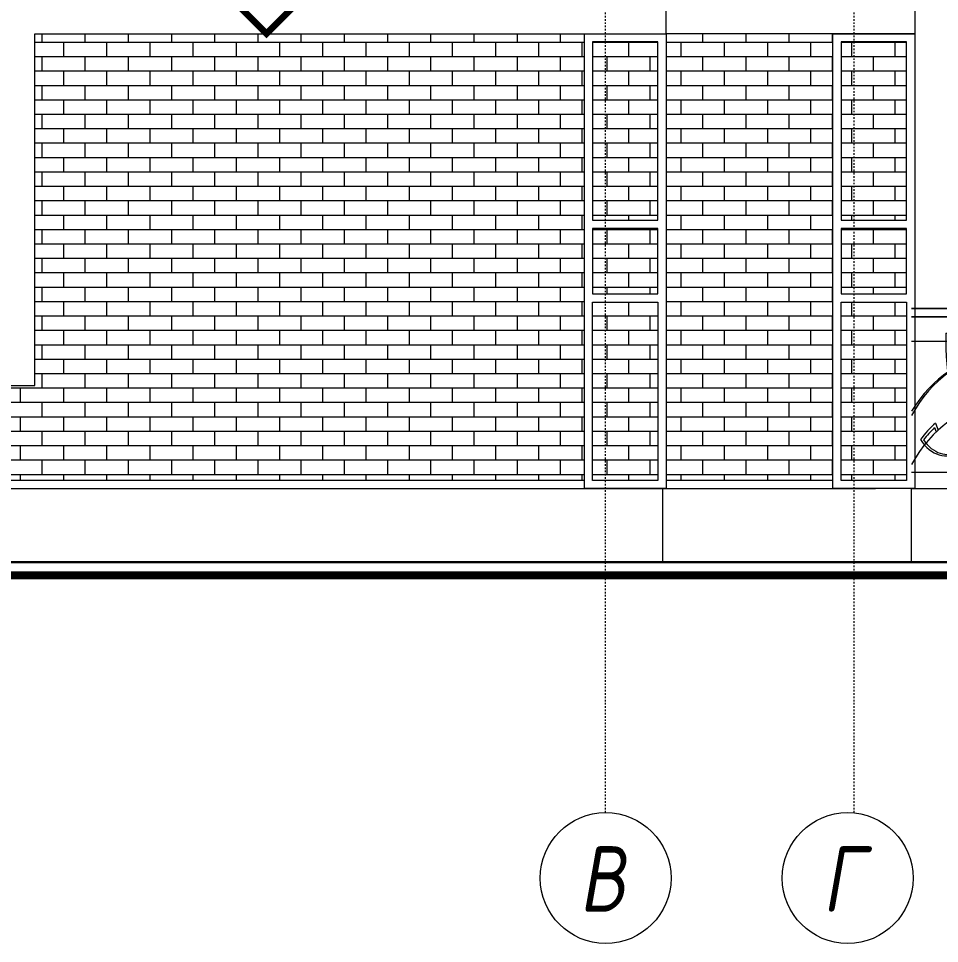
# Model space of a CAD drawing. Header units: millimetres. Extents: x 54 to 1314, y 20 to 614.
# Drawn here: x 381.2 to 437.5, y 126.5 to 183 of the extents above; entities that cross this region are included whole.
import ezdxf

# ---------------------------------------------------------------- set-up
doc = ezdxf.new("R2010")
doc.units = ezdxf.units.MM
doc.linetypes.add('CENTER2', pattern=[1.125, 0.75, -0.125, 0.125, -0.125])
for name, color, linetype, lineweight in [('A_РАЗМ.ОСНОВНЫЕ', 4, 'Continuous', 13), ('А_ВЫСОТН.ОТМЕТКИ', 161, 'Continuous', 20), ('А_КИРПИЧ ОБЛИЦ.', 250, 'Continuous', 30), ('А_МЕТАЛ.ОГРАЖД.', 102, 'Continuous', 18), ('А_ОБЛИЦОВКА КАМЕНЬ', 211, 'Continuous', 20), ('А_ПЕРВЫЙ ПЛАН', 102, 'Continuous', 15), ('А_ПОЛЫ', 181, 'Continuous', 20), ('А_ШТУКАТУРКА ФАСАД', 7, 'Continuous', 15), ('ОСИ', 40, 'CENTER2', 18)]:
    doc.layers.add(name, color=color, linetype=linetype, lineweight=lineweight)
doc.styles.add('ROMANS', font='romans.shx', dxfattribs={"width": 0.8, "oblique": 15})
pattern_1 = [(0, (299134.6082, -46894.06874), (0, 0.8806434), []), (90, (299134.6082, -46894.0687), (-1.3208, 0.8806434), [0.8806434, -0.8806434])]
pattern_2 = [(0, (299132.4082, -46894.06874), (0, 0.8806434), []), (90, (299132.4082, -46894.0687), (-1.3208, 0.8806434), [0.8806434, -0.8806434])]

# ---------------------------------------------------------------- blocks, each defined once
blk = doc.blocks.new('5 реш')
at = {"layer": 'А_МЕТАЛ.ОГРАЖД.', "ltscale": 100}
for p, q in [((7.788, 11), (-7.788, 11)), ((7.788, 10.5), (-7.788, 10.5))]:
    blk.add_line(p, q, dxfattribs=at)
at = {"layer": 'А_МЕТАЛ.ОГРАЖД.', "lineweight": 20, "ltscale": 100}
for p, q in [((-7.788, 11), (7.788, 11)), ((-7.788, 10.5), (7.788, 10.5)), ((0, 10.5), (0, 0)), ((-4.5, 9.5), (-3, 9.5)), ((-4.5, 9.5), (-4.5, 9)), ((-4.3, 9.3), (-3.2, 9.3)), ((-4.3, 9.3), (-4.3, 9)), ((-3.2, 9.3), (-3.2, 9)), ((-3, 9.5), (-3, 9)), ((3, 9.5), (4.5, 9.5)), ((3, 9.5), (3, 9)), ((3.2, 9.3), (4.3, 9.3)), ((3.2, 9.3), (3.2, 9)), ((4.3, 9.3), (4.3, 9)), ((4.5, 9.5), (4.5, 9)), ((-7.788, 9), (-1, 9)), ((-1, 9), (-1, 5.5)), ((1, 9), (7.788, 9)), ((1, 9), (1, 5.5)), ((-5.506, 4), (-5.252, 3.569)), ((5.506, 4), (5.252, 3.569)), ((-5.576, 3.725), (-5.424, 3.468)), ((5.576, 3.725), (5.424, 3.468)), ((-7.788, 1), (7.788, 1))]:
    blk.add_line(p, q, dxfattribs=at)
for centre, radius, start, end in [((-4.039, 12.506), 4.51, 326.2457, 333.5914), ((4.039, 12.506), 4.51, 206.4086, 213.7543), ((0, 8.885), 0.915, 99.783, 137.7598), ((-2, 8), 2.2, 24.62, 47.9372), ((-4.039, 7.494), 4.51, 26.4086, 33.7543), ((4.039, 7.494), 4.51, 146.2457, 153.5914), ((2, 8), 2.2, 132.0628, 155.38), ((0, 8.885), 0.915, 42.2402, 80.217), ((-2, 8), 2, 0, 48.5904), ((2, 8), 2, 131.4096, 180), ((0, -2.354), 10.354, 41.216, 138.784), ((0, -2.893), 10.893, 44.3573, 135.6427), ((0, -5.354), 12.354, 78.3486, 101.6514), ((0, -5.354), 12.154, 79.1592, 100.8409), ((-4.5, 5.5), 3.5, 225.794, 0), ((4.5, 5.5), 3.5, 180, 314.206), ((0, -5.354), 10.354, 41.216, 138.784), ((-4.364, 5.443), 3.357, 227.2792, 351.5094), ((4.364, 5.443), 3.357, 188.4906, 312.7208), ((0, -5.354), 10.854, 120.4807, 129.7499), ((0, -5.354), 10.854, 50.2501, 59.5193), ((0, -5.354), 10.654, 121.5564, 128.5621), ((0, -5.354), 10.654, 51.4379, 58.4436)]:
    blk.add_arc(centre, radius, start, end, dxfattribs=at)
for centre, major_axis, ratio, start_param, end_param in [((0, 9), (0, -7), 0.642857, 4.712389, 7.853982), ((0, 9), (-0.062, 7), 0.614231, 1.565355, 4.706948), ((0, 7), (0, -4), 0.625, 4.776071, 7.7903), ((0, 6.583), (0, -3.583), 0.637973, 4.712389, 7.853982)]:
    blk.add_ellipse(centre, major_axis=major_axis, ratio=ratio, start_param=start_param, end_param=end_param, dxfattribs=at)

msp = doc.modelspace()

# ---------------------------------------------------------------- hatches: boundary and pattern name
at = {"layer": 'А_КИРПИЧ ОБЛИЦ.', "lineweight": 9}
h = msp.add_hatch(dxfattribs=at)
h.set_pattern_fill('AR-BRSTD', color=41, scale=0.013, style=0)
h.set_pattern_definition([(0, (299134.4048, -46894.06874), (0, 0.8806434), []), (90, (299134.4048, -46894.0687), (-1.3208, 0.8806434), [0.8806434, -0.8806434])])
h.paths.add_polyline_path([(415.809, 182.12), (382.209, 182.12), (382.209, 160.62), (356.609, 160.62), (356.609, 182.12), (313.009, 182.12), (313.009, 154.82), (415.809, 154.82)])
h = msp.add_hatch(dxfattribs=at)
h.set_pattern_fill('AR-BRSTD', color=41, scale=0.013, style=0)
h.set_pattern_definition([(0, (299143.1082, -46894.06874), (0, 0.8806434), []), (90, (299143.1082, -46894.0687), (-1.3208, 0.8806434), [0.8806434, -0.8806434])])
h.paths.add_polyline_path([(420.809, 154.82), (420.809, 182.12), (431.009, 182.12), (431.009, 154.82)])
h = msp.add_hatch(dxfattribs=at)
h.set_pattern_fill('AR-BRSTD', color=41, scale=0.013, style=0)
h.set_pattern_definition(pattern_1)
h.paths.add_polyline_path([(416.309, 170.72), (416.309, 181.62), (420.309, 181.62), (420.309, 170.72)])
h = msp.add_hatch(dxfattribs=at)
h.set_pattern_fill('AR-BRSTD', color=41, scale=0.013, style=0)
h.set_pattern_definition(pattern_2)
h.paths.add_polyline_path([(431.509, 170.72), (431.509, 181.62), (435.509, 181.62), (435.509, 170.72)])
h = msp.add_hatch(dxfattribs=at)
h.set_pattern_fill('AR-BRSTD', color=41, scale=0.013, style=0)
h.set_pattern_definition(pattern_1)
h.paths.add_polyline_path([(416.309, 166.22), (416.309, 170.22), (420.309, 170.22), (420.309, 166.22)])
h = msp.add_hatch(dxfattribs=at)
h.set_pattern_fill('AR-BRSTD', color=41, scale=0.013, style=0)
h.set_pattern_definition(pattern_2)
h.paths.add_polyline_path([(431.509, 166.22), (431.509, 170.22), (435.509, 170.22), (435.509, 166.22)])
h = msp.add_hatch(dxfattribs=at)
h.set_pattern_fill('AR-BRSTD', color=41, scale=0.013, style=0)
h.set_pattern_definition(pattern_1)
h.paths.add_polyline_path([(416.309, 154.82), (416.309, 165.72), (420.309, 165.72), (420.309, 154.82)])
h = msp.add_hatch(dxfattribs=at)
h.set_pattern_fill('AR-BRSTD', color=41, scale=0.013, style=0)
h.set_pattern_definition(pattern_2)
h.paths.add_polyline_path([(431.509, 154.82), (431.509, 165.72), (435.509, 165.72), (435.509, 154.82)])

# ---------------------------------------------------------------- linework, layer by layer
at = {"layer": 'А_ВЫСОТН.ОТМЕТКИ'}
msp.add_lwpolyline([(409.231, 186.164, 0, 0, 0), (396.37, 186.164, 0, 0, 0), (396.37, 182.12, 0.4, 0.4, 0), (393.37, 185.12, 0.4, 0.4, 0), (396.37, 182.12, 0.4, 0.4, 0), (399.37, 185.12, 0.4, 0.4, 0)], format="xyseb", dxfattribs=at)
at = {"layer": 'А_ОБЛИЦОВКА КАМЕНЬ'}
for p, q in [((371.101, 154.32), (433.609, 154.32)), ((420.609, 149.82), (420.609, 154.32)), ((435.809, 149.82), (435.809, 154.32))]:
    msp.add_line(p, q, dxfattribs=at)
at = {"layer": 'А_ПЕРВЫЙ ПЛАН', "ltscale": 100}
msp.add_line((435.809, 154.32), (452.807, 154.32), dxfattribs=at)
at = {"layer": 'А_ПОЛЫ', "color": 7, "lineweight": 30, "ltscale": 100}
msp.add_line((74.025, 149.82), (469.025, 149.82), dxfattribs=at)
at = {"layer": 'А_ПОЛЫ', "color": 7, "ltscale": 100, "const_width": 0.5}
msp.add_lwpolyline([(74.025, 149.02), (469.025, 149.02)], dxfattribs=at)
at = {"layer": 'А_ШТУКАТУРКА ФАСАД', "color": 7}
for points in [[(308.009, 194.62), (308.009, 182.12), (356.609, 182.12), (356.609, 160.62), (382.209, 160.62), (382.209, 182.12), (420.809, 182.12), (420.809, 194.62)], [(436.009, 194.62), (436.009, 182.12), (420.809, 182.12)]]:
    msp.add_lwpolyline(points, dxfattribs=at)
for points in [[(420.809, 154.32), (415.809, 154.32), (415.809, 182.12), (420.809, 182.12)], [(436.009, 154.32), (431.009, 154.32), (431.009, 182.12), (436.009, 182.12)], [(416.309, 170.72), (420.309, 170.72), (420.309, 181.62), (416.309, 181.62)], [(431.509, 170.72), (435.509, 170.72), (435.509, 181.62), (431.509, 181.62)], [(416.309, 166.22), (420.309, 166.22), (420.309, 170.22), (416.309, 170.22)], [(431.509, 166.22), (435.509, 166.22), (435.509, 170.22), (431.509, 170.22)], [(420.309, 154.82), (416.309, 154.82), (416.309, 165.72), (420.309, 165.72)], [(435.509, 154.82), (431.509, 154.82), (431.509, 165.72), (435.509, 165.72)], [(313.009, 154.32), (415.809, 154.32), (415.809, 154.82), (313.009, 154.82)], [(420.809, 154.32), (431.009, 154.32), (431.009, 154.82), (420.809, 154.82)]]:
    msp.add_lwpolyline(points, close=True, dxfattribs=at)
at = {"layer": 'ОСИ', "ltscale": 0.01}
for p, q in [((417.109, 134.514), (417.109, 225.82)), ((432.309, 134.514), (432.309, 225.82))]:
    msp.add_line(p, q, dxfattribs=at)
at = {"layer": 'ОСИ', "linetype": 'Continuous'}
for centre in [(417.109, 130.514), (431.909, 130.514)]:
    msp.add_circle(centre, 4, dxfattribs=at)

# ---------------------------------------------------------------- block references
at = {"layer": 'A_РАЗМ.ОСНОВНЫЕ', "xscale": 0.64}
msp.add_blockref('5 реш', (440.794, 154.32), dxfattribs=at)

# ---------------------------------------------------------------- texts
at = {"layer": 'ОСИ', "linetype": 'Continuous', "style": 'ROMANS', "oblique": 10, "width": 0.8}
for s, p in [('В', (415.487, 128.462)), ('Г', (430.345, 128.462))]:
    msp.add_text(s, height=4, dxfattribs=at).set_placement(p)

doc.saveas('drawing.dxf')
